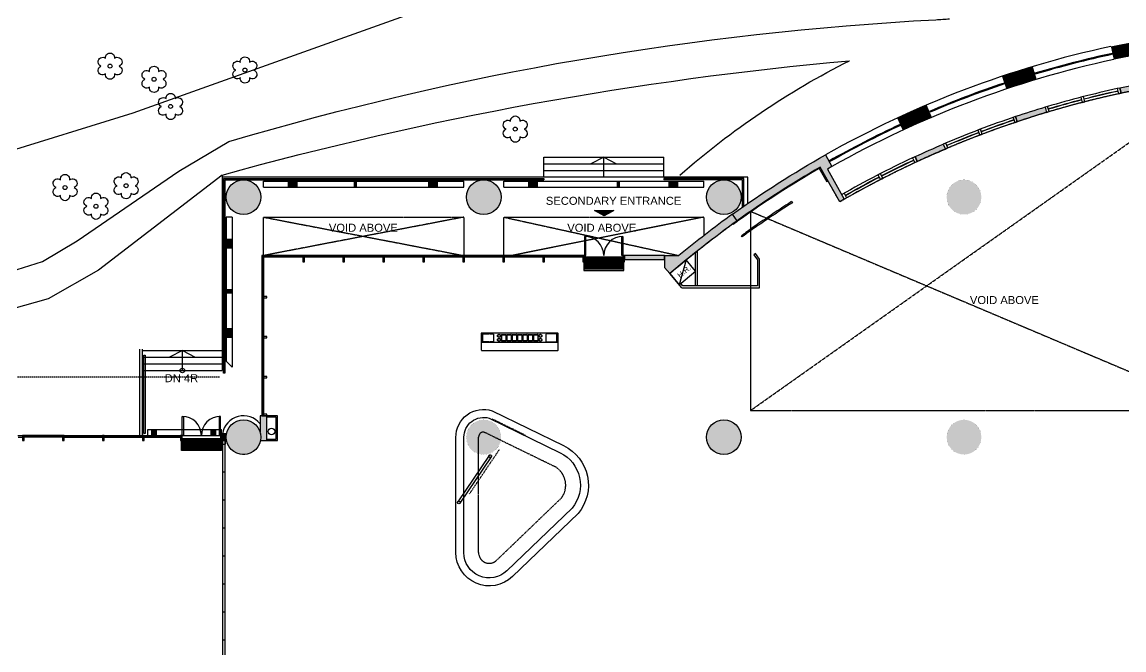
# Model space of a CAD drawing. Header units: millimetres. Extents: x -203861 to 22103, y -44552 to 100121.
# Drawn here: x -110300 to -69006, y 25820 to 49366 of the extents above; entities that cross this region are included whole.
import ezdxf

# ---------------------------------------------------------------- set-up
doc = ezdxf.new("R2010")
doc.units = ezdxf.units.MM
for name, pattern in [('s2097a$0$HIDDEN', [0.375, 0.25, -0.125]), ('s2097a$0$HIDDEN2', [4.7625, 3.175, -1.5875]), ('s2097a$0$LG5plan$0$HIDDEN', [0.375, 0.25, -0.125]), ('s2097a$0$ST00', [3, 1.8, -1.2])]:
    doc.linetypes.add(name, pattern=pattern)
for name, color, linetype in [('s2097a$0$A-glaz', 1, 'Continuous'), ('s2097a$0$Cloud', 1, 'Continuous'), ('s2097a$0$core2905$0$dr', 1, 'Continuous'), ('s2097a$0$deck', 6, 'Continuous'), ('s2097a$0$dr', 1, 'Continuous'), ('s2097a$0$fence', 1, 'Continuous'), ('s2097a$0$FP00', 7, 's2097a$0$HIDDEN'), ('s2097a$0$Glass Balustrade', 1, 'Continuous'), ('s2097a$0$Hatch', 8, 'Continuous'), ('s2097a$0$LG5plan$0$buila', 14, 's2097a$0$LG5plan$0$HIDDEN'), ('s2097a$0$LG7$0$20', 1, 'Continuous'), ('s2097a$0$LG7$0$23', 7, 'Continuous'), ('s2097a$0$LG7$0$6', 7, 'Continuous'), ('s2097a$0$LP - Built-in Furn (High)', 2, 'Continuous'), ('s2097a$0$LP - Built-in Furn (Low) DN', 2, 'Continuous'), ('s2097a$0$LP - Built-in Furn (Low) UP', 3, 'Continuous'), ('s2097a$0$LP - Screen Partition', 3, 'Continuous'), ('s2097a$0$sand beach', 1, 'Continuous'), ('s2097a$0$solid', 8, 'Continuous'), ('s2097a$0$ST00', 3, 's2097a$0$ST00'), ('s2097a$0$Structure', 2, 'Continuous'), ('s2097a$0$TE00', 3, 'Continuous'), ('s2097a$0$Text-1', 1, 'Continuous'), ('s2097a$0$wal', 3, 'Continuous')]:
    doc.layers.add(name, color=color, linetype=linetype)
doc.styles.add('s2097a$0$BH', font='arial.ttf')
doc.styles.add('s2097a$0$ROMAND', font='romand.shx', dxfattribs={"height": 150})
doc.styles.add('s2097a$0$STANDARD', font='SIMPLEX')

# ---------------------------------------------------------------- blocks, each defined once
blk = doc.blocks.new('s2097a')
h = blk.add_hatch(color=256)
h.paths.add_polyline_path([(-76749.5, 44135.6), (-76833.8, 44317, -0.0079572), (-75775.1, 44788.3), (-75696.7, 44604.3), (-75696.7, 44604.3, 0.0079567)])
h.paths.add_polyline_path([(-71905.8, 45976), (-71963.3, 46167.7, 0.007957), (-73067.6, 45817), (-73004, 45627.3, -0.0079566)])
h.paths.add_polyline_path([(-65149.8, 47514.9, 0.0265595), (-69158.4, 46889.1), (-69116.3, 46693.5, -0.0249667), (-65349.8, 47293.1), (-65349.8, 45049.4), (-65149.8, 45049.4)])
for points in [[(-80394.3, 43923.2), (-79659, 42621.8), (-79485, 42720.5), (-80121.3, 43848.7), (-79948.6, 43947), (-80194.7, 44383, 0.0271702), (-83672, 42160.7), (-83496.9, 41917.1, -0.0245148)], [(-83497, 41917.7), (-83672.1, 42161.4, 0.0167253), (-85685.5, 40610.3), (-85685.1, 40610.2), (-86219.7, 40610.2), (-86219.7, 40161.1), (-86024.1, 39931, -0.0093317), (-84779.1, 40947.9, -0.0093517)], [(-86219.7, 40610.2), (-87719.7, 40610.2), (-87719.7, 40463.1), (-86219.7, 40463.1)]]:
    blk.add_hatch(color=256).paths.add_polyline_path(points)
at = {"layer": 's2097a$0$Hatch'}
h = blk.add_hatch(color=256, dxfattribs=at)
edge = h.paths.add_edge_path()
edge.add_arc((-101999.9, 42800.1), 650, 0, 360)
h = blk.add_hatch(color=256, dxfattribs=at)
edge = h.paths.add_edge_path()
edge.add_arc((-92999.9, 42800.1), 650, 0, 360)
h = blk.add_hatch(color=256, dxfattribs=at)
edge = h.paths.add_edge_path()
edge.add_arc((-83999.9, 42800.1), 650, 0, 360)
h = blk.add_hatch(color=256, dxfattribs=at)
edge = h.paths.add_edge_path()
edge.add_arc((-74999.9, 42800.1), 650, 0, 180)
edge.add_arc((-74999.9, 42800.1), 650, 180, 360)
h = blk.add_hatch(color=256, dxfattribs=at)
edge = h.paths.add_edge_path()
edge.add_arc((-101999.9, 33800.1), 650, 0, 360)
for points in [[(-101129.8, 34600.1), (-101379.8, 34600.1), (-101379.8, 33994.9, -0.0762534), (-101349.9, 33800.1, -0.0464535), (-101361.1, 33680.1), (-101129.8, 33680.1)], [(-102799.9, 33680.1), (-102638.7, 33680.1, -0.0464535), (-102649.9, 33800.1, -0.050382), (-102636.8, 33930.1), (-102799.9, 33930.1)]]:
    blk.add_hatch(color=256, dxfattribs=at).paths.add_polyline_path(points)
h = blk.add_hatch(color=256, dxfattribs=at)
edge = h.paths.add_edge_path()
edge.add_arc((-92999.9, 33800.1), 650, 0, 180)
edge.add_arc((-92999.9, 33800.1), 650, 180, 360)
h = blk.add_hatch(color=256, dxfattribs=at)
edge = h.paths.add_edge_path()
edge.add_arc((-83999.9, 33800.1), 650, 0, 360)
h = blk.add_hatch(color=256, dxfattribs=at)
edge = h.paths.add_edge_path()
edge.add_arc((-74999.9, 33800.1), 650, 0, 180)
edge.add_arc((-74999.9, 33800.1), 650, 180, 360)
at = {"layer": 's2097a$0$LG7$0$20', "linetype": 'Continuous'}
h = blk.add_hatch(dxfattribs=at)
h.set_pattern_fill('ANSI31', color=1, scale=10, style=0)
h.set_pattern_definition([(45, (-1959068.502, -570619.657), (-22.4506403, 22.4506403), [])])
h.paths.add_polyline_path([(-88120.4, 42304.7), (-88843.8, 42304.7), (-88482.1, 42094.4)])
at = {"color": 1, "linetype": 'Continuous'}
for p, q in [((-105879.7, 33860.1), (-105879.7, 37100.1)), ((-105779.7, 36300.1), (-105779.7, 37100.1))]:
    blk.add_line(p, q, dxfattribs=at)
at = {"color": 3}
blk.add_lwpolyline([(-80099.2, 43401.5, 0.0003373), (-80142.5, 43376.4, 0.0003373)], format="xyb", dxfattribs=at)
at = {"color": 6}
for points in [[(-101361.1, 33680.1), (-101129.8, 33680.1), (-101129.8, 34600.1), (-101379.8, 34600.1), (-101379.8, 33994.9)], [(-102636.8, 33930.1), (-102799.9, 33930.1), (-102799.9, 33680.1), (-102638.7, 33680.1)]]:
    blk.add_lwpolyline(points, dxfattribs=at)
at = {"color": 8}
blk.add_circle((-100954.8, 34015.1), 125, dxfattribs=at)
at = {"color": 1}
blk.add_arc((-101999.9, 33800.1), 800, 39.18218, 170.64796, dxfattribs=at)
at = {"layer": 's2097a$0$A-glaz'}
for p, q in [((-101309.9, 40609.8), (-101309.8, 36080.1)), ((-89219.7, 40610.2), (-101309.8, 40610)), ((-101279.9, 40609.8), (-101279.9, 40609.8)), ((-101279.9, 40550), (-101279.9, 39080.1)), ((-101249.9, 40609.8), (-101249.9, 40609.8)), ((-101249.9, 40550), (-101249.8, 34660.1)), ((-89219.7, 40550.2), (-101249.8, 40550)), ((-85685.5, 40610.2), (-85685.5, 40610.2)), ((-101309.8, 39020.1), (-101309.8, 34660.1)), ((-101279.9, 39020.1), (-101279.9, 37580.1)), ((-101249.9, 39020.1), (-101249.9, 36080.1)), ((-101279.8, 37520.1), (-101279.9, 36080.1)), ((-101279.9, 36020.1), (-101279.9, 34660.1)), ((-110453.2, 33860.1), (-110220.1, 33860.1)), ((-110450.7, 33800.1), (-110220.1, 33800.1)), ((-108780.1, 33860.1), (-110220.1, 33860.1)), ((-108780.1, 33830.1), (-110220.1, 33830.1)), ((-108780.1, 33800.1), (-110220.1, 33800.1)), ((-108780.1, 33860.1), (-104359.9, 33860.1)), ((-108780.1, 33800.1), (-104359.9, 33800.1)), ((-108720.1, 33830.1), (-107280.1, 33830.1)), ((-107220.1, 33830.1), (-105780.1, 33830.1)), ((-105720.1, 33830.1), (-104359.9, 33830.1)), ((-102649.9, 33800.1), (-102649.2, 33800.1))]:
    blk.add_line(p, q, dxfattribs=at)
for points in [[(-101309.8, 40550), (-101249.8, 40550), (-101249.8, 40610), (-101309.8, 40610)], [(-99779.7, 40550.2), (-99719.7, 40550.2), (-99719.7, 40610.2), (-99779.7, 40610.2)], [(-99719.7, 40380.2), (-99719.7, 40550.2), (-99779.7, 40550.2), (-99779.7, 40380.2)], [(-98279.7, 40550.2), (-98219.7, 40550.2), (-98219.7, 40610.2), (-98279.7, 40610.2)], [(-98219.7, 40380.2), (-98219.7, 40550.2), (-98279.7, 40550.2), (-98279.7, 40380.2)], [(-96779.7, 40550.2), (-96719.7, 40550.2), (-96719.7, 40610.2), (-96779.7, 40610.2)], [(-96719.7, 40380.2), (-96719.7, 40550.2), (-96779.7, 40550.2), (-96779.7, 40380.2)], [(-95279.7, 40550.2), (-95219.7, 40550.2), (-95219.7, 40610.2), (-95279.7, 40610.2)], [(-95219.7, 40380.2), (-95219.7, 40550.2), (-95279.7, 40550.2), (-95279.7, 40380.2)], [(-93779.7, 40550.2), (-93719.7, 40550.2), (-93719.7, 40610.2), (-93779.7, 40610.2)], [(-93719.7, 40380.2), (-93719.7, 40550.2), (-93779.7, 40550.2), (-93779.7, 40380.2)], [(-92279.7, 40550.2), (-92219.7, 40550.2), (-92219.7, 40610.2), (-92279.7, 40610.2)], [(-92219.7, 40380.2), (-92219.7, 40550.2), (-92279.7, 40550.2), (-92279.7, 40380.2)], [(-90779.7, 40550.2), (-90719.7, 40550.2), (-90719.7, 40610.2), (-90779.7, 40610.2)], [(-90719.7, 40380.2), (-90719.7, 40550.2), (-90779.7, 40550.2), (-90779.7, 40380.2)], [(-89279.7, 40550.2), (-89219.7, 40550.2), (-89219.7, 40610.2), (-89279.7, 40610.2)], [(-89219.7, 40380.2), (-89219.7, 40550.2), (-89279.7, 40550.2), (-89279.7, 40380.2)], [(-87779.7, 40550.2), (-87719.7, 40550.2), (-87719.7, 40610.2), (-87779.7, 40610.2)], [(-87719.7, 40380.2), (-87719.7, 40550.2), (-87779.7, 40550.2), (-87779.7, 40380.2)], [(-101249.8, 39020.1), (-101249.8, 39080.1), (-101309.8, 39080.1), (-101309.8, 39020.1)], [(-101249.8, 37520.1), (-101249.8, 37580.1), (-101309.8, 37580.1), (-101309.8, 37520.1)], [(-101129.8, 37580.1), (-101249.8, 37580.1), (-101249.8, 37520.1), (-101129.8, 37520.1)], [(-101249.9, 36020.1), (-101249.9, 36080.1), (-101309.9, 36080.1), (-101309.9, 36020.1)], [(-101129.9, 36080.1), (-101249.9, 36080.1), (-101249.9, 36020.1), (-101129.9, 36020.1)], [(-101249.8, 34600.1), (-101249.8, 34660.1), (-101309.8, 34660.1), (-101309.8, 34600.1)], [(-101129.8, 34660.1), (-101249.8, 34660.1), (-101249.8, 34600.1), (-101129.8, 34600.1)], [(-110280.1, 33800.1), (-110220.1, 33800.1), (-110220.1, 33860.1), (-110280.1, 33860.1)], [(-110220.1, 33680.1), (-110220.1, 33800.1), (-110280.1, 33800.1), (-110280.1, 33680.1)], [(-108780.1, 33800.1), (-108720.1, 33800.1), (-108720.1, 33860.1), (-108780.1, 33860.1)], [(-108720.1, 33680.1), (-108720.1, 33800.1), (-108780.1, 33800.1), (-108780.1, 33680.1)], [(-107280.1, 33800.1), (-107220.1, 33800.1), (-107220.1, 33860.1), (-107280.1, 33860.1)], [(-107220.1, 33680.1), (-107220.1, 33800.1), (-107280.1, 33800.1), (-107280.1, 33680.1)], [(-105780.1, 33800.1), (-105720.1, 33800.1), (-105720.1, 33860.1), (-105780.1, 33860.1)], [(-105720.1, 33680.1), (-105720.1, 33800.1), (-105780.1, 33800.1), (-105780.1, 33680.1)], [(-104359.9, 33800.1), (-104299.9, 33800.1), (-104299.9, 33860.1), (-104359.9, 33860.1)], [(-104299.9, 33680.1), (-104299.9, 33800.1), (-104359.9, 33800.1), (-104359.9, 33680.1)], [(-102859.9, 33800.1), (-102799.9, 33800.1), (-102799.9, 33860.1), (-102859.9, 33860.1)], [(-102799.9, 33680.1), (-102799.9, 33800.1), (-102859.9, 33800.1), (-102859.9, 33680.1)], [(-102799.9, 33680.1), (-102799.9, 33800.1), (-102859.9, 33800.1), (-102859.9, 33680.1)]]:
    blk.add_lwpolyline(points, close=True, dxfattribs=at)
for points in [[(-99779.7, 40580), (-101249.7, 40580)], [(-98279.7, 40580), (-99719.7, 40580)], [(-96779.7, 40580.1), (-98219.7, 40580)], [(-95279.7, 40580.1), (-96719.7, 40580.1)], [(-93779.7, 40580.1), (-95219.7, 40580.1)], [(-92279.7, 40580.1), (-93719.7, 40580.1)], [(-90779.7, 40580.1), (-92219.7, 40580.1)], [(-89279.7, 40580.2), (-90719.7, 40580.1)], [(-101249.8, 39080.1), (-101309.8, 39080.1), (-101309.8, 39020.1), (-101249.8, 39020.1)], [(-101249.8, 39020.1), (-101129.8, 39020.1), (-101129.8, 39080.1), (-101249.8, 39080.1)], [(-101249.8, 39020.1), (-101129.8, 39020.1), (-101129.8, 39080.1), (-101249.8, 39080.1)], [(-102829.9, 33860.1), (-102859.9, 33860.1), (-102859.9, 33800.1), (-102799.9, 33800.1), (-102799.9, 33860.1)]]:
    blk.add_lwpolyline(points, dxfattribs=at)
for centre, start, end in [((-89219.7, 40610.1), 0, 90), ((-87779.7, 40610.1), 90, 180)]:
    blk.add_arc(centre, 720, start, end, dxfattribs=at)
at = {"layer": 's2097a$0$Cloud', "linetype": 'Continuous'}
for p, q in [((-87779.5, 40500.2), (-89219.5, 40500.2)), ((-104300.1, 33750.1), (-102860.1, 33750.1))]:
    blk.add_line(p, q, dxfattribs=at)
blk.add_lwpolyline([(-87749.5, 40550.2), (-87749.5, 40550.2), (-89249.5, 40550.2), (-89249.5, 40550.2)], dxfattribs=at)
at = {"layer": 's2097a$0$core2905$0$dr', "linetype": 'Continuous'}
for points in [[(-104248.5, 33860.1), (-104299.9, 33860.1), (-104299.9, 34580.1), (-104248.5, 34580.1)], [(-102911.3, 33860.1), (-102859.9, 33860.1), (-102859.9, 34580.1), (-102911.3, 34580.1)]]:
    blk.add_lwpolyline(points, close=True, dxfattribs=at)
for centre, start, end in [((-104299.9, 33860.1), 0, 90), ((-102859.9, 33860.1), 90, 180)]:
    blk.add_arc(centre, 720, start, end, dxfattribs=at)
at = {"layer": 's2097a$0$deck', "color": 1, "linetype": 'Continuous'}
for p, q in [((-90749.7, 43550.1), (-90749.7, 44300.1)), ((-90749.7, 44300.1), (-86249.7, 44300.1)), ((-86249.7, 43550.1), (-86249.7, 44300.1)), ((-90749.7, 44050.1), (-86249.7, 44050.1)), ((-90749.7, 43800.1), (-86249.7, 43800.1)), ((-102799.9, 43626.1), (-102799.9, 36300.1)), ((-83099.9, 43550.1), (-102799.9, 43550.1)), ((-83099.9, 42564.6), (-83099.9, 43550.1)), ((-105779.7, 33860.1), (-105779.7, 37100.1)), ((-105779.7, 37050.1), (-102799.9, 37050.1)), ((-105779.7, 36800.1), (-102799.9, 36800.1)), ((-105779.7, 36550.1), (-102799.9, 36550.1))]:
    blk.add_line(p, q, dxfattribs=at)
at = {"layer": 's2097a$0$deck', "color": 8}
for p, q in [((-101249.9, 43175.1), (-101249.9, 43400.1)), ((-101249.9, 43400.1), (-93749.9, 43400.1)), ((-100310.3, 43175.1), (-100310.3, 43400.1)), ((-100285.3, 43175.1), (-100285.3, 43400.1)), ((-100260.3, 43175.1), (-100260.3, 43400.1)), ((-100235.3, 43175.1), (-100235.3, 43400.1)), ((-100210.3, 43175.1), (-100210.3, 43400.1)), ((-100185.3, 43175.1), (-100185.3, 43400.1)), ((-100160.3, 43175.1), (-100160.3, 43400.1)), ((-100135.3, 43175.1), (-100135.3, 43400.1)), ((-100110.3, 43175.1), (-100110.3, 43400.1)), ((-100085.3, 43175.1), (-100085.3, 43400.1)), ((-100060.3, 43175.1), (-100060.3, 43400.1)), ((-100035.3, 43175.1), (-100035.3, 43400.1)), ((-100010.3, 43175.1), (-100010.3, 43400.1)), ((-99985.3, 43175.1), (-99985.3, 43400.1)), ((-97840.9, 43175.1), (-97840.9, 43400.1)), ((-97815.9, 43175.1), (-97815.9, 43400.1)), ((-97790.9, 43175.1), (-97790.9, 43400.1)), ((-97765.9, 43175.1), (-97765.9, 43400.1)), ((-95051.5, 43175.1), (-95051.5, 43400.1)), ((-95026.5, 43175.1), (-95026.5, 43400.1)), ((-95001.5, 43175.1), (-95001.5, 43400.1)), ((-94976.5, 43175.1), (-94976.5, 43400.1)), ((-94951.5, 43175.1), (-94951.5, 43400.1)), ((-94926.5, 43175.1), (-94926.5, 43400.1)), ((-94901.5, 43175.1), (-94901.5, 43400.1)), ((-94876.5, 43175.1), (-94876.5, 43400.1)), ((-94851.5, 43175.1), (-94851.5, 43400.1)), ((-94826.5, 43175.1), (-94826.5, 43400.1)), ((-94801.5, 43175.1), (-94801.5, 43400.1)), ((-94776.5, 43175.1), (-94776.5, 43400.1)), ((-94751.5, 43175.1), (-94751.5, 43400.1)), ((-94726.5, 43175.1), (-94726.5, 43400.1)), ((-93749.9, 43175.1), (-93749.9, 43400.1)), ((-92249.9, 43400.1), (-84749.9, 43400.1)), ((-92249.9, 43175.1), (-92249.9, 43400.1)), ((-91310.3, 43175.1), (-91310.3, 43400.1)), ((-91285.3, 43175.1), (-91285.3, 43400.1)), ((-91260.3, 43175.1), (-91260.3, 43400.1)), ((-91235.3, 43175.1), (-91235.3, 43400.1)), ((-91210.3, 43175.1), (-91210.3, 43400.1)), ((-91185.3, 43175.1), (-91185.3, 43400.1)), ((-91160.3, 43175.1), (-91160.3, 43400.1)), ((-91135.3, 43175.1), (-91135.3, 43400.1)), ((-91110.3, 43175.1), (-91110.3, 43400.1)), ((-91085.3, 43175.1), (-91085.3, 43400.1)), ((-91060.3, 43175.1), (-91060.3, 43400.1)), ((-91035.3, 43175.1), (-91035.3, 43400.1)), ((-91010.3, 43175.1), (-91010.3, 43400.1)), ((-90985.3, 43175.1), (-90985.3, 43400.1)), ((-87985.2, 43175.1), (-87985.2, 43400.1)), ((-87960.2, 43175.1), (-87960.2, 43400.1)), ((-87935.2, 43175.1), (-87935.2, 43400.1)), ((-87910.2, 43175.1), (-87910.2, 43400.1)), ((-86051.5, 43175.1), (-86051.5, 43400.1)), ((-86026.5, 43175.1), (-86026.5, 43400.1)), ((-86001.5, 43175.1), (-86001.5, 43400.1)), ((-85976.5, 43175.1), (-85976.5, 43400.1)), ((-85951.5, 43175.1), (-85951.5, 43400.1)), ((-85926.5, 43175.1), (-85926.5, 43400.1)), ((-85901.5, 43175.1), (-85901.5, 43400.1)), ((-85876.5, 43175.1), (-85876.5, 43400.1)), ((-85851.5, 43175.1), (-85851.5, 43400.1)), ((-85826.5, 43175.1), (-85826.5, 43400.1)), ((-85801.5, 43175.1), (-85801.5, 43400.1)), ((-85776.5, 43175.1), (-85776.5, 43400.1)), ((-85751.5, 43175.1), (-85751.5, 43400.1)), ((-85726.5, 43175.1), (-85726.5, 43400.1)), ((-84749.9, 43175.1), (-84749.9, 43400.1)), ((-101249.9, 43175.1), (-93749.9, 43175.1)), ((-92249.9, 43175.1), (-84749.9, 43175.1)), ((-102424.9, 42050.1), (-102649.9, 42050.1)), ((-102649.9, 42050.1), (-102649.9, 36650.1)), ((-102424.9, 42050.1), (-102424.9, 37657.2)), ((-102424.9, 41213.5), (-102649.9, 41213.5)), ((-102424.9, 41188.5), (-102649.9, 41188.5)), ((-102424.9, 41163.5), (-102649.9, 41163.5)), ((-102424.9, 41138.5), (-102649.9, 41138.5)), ((-102424.9, 41113.5), (-102649.9, 41113.5)), ((-102424.9, 41088.5), (-102649.9, 41088.5)), ((-102424.9, 41063.5), (-102649.9, 41063.5)), ((-102424.9, 41038.5), (-102649.9, 41038.5)), ((-102424.9, 41013.5), (-102649.9, 41013.5)), ((-102424.9, 40988.5), (-102649.9, 40988.5)), ((-102424.9, 40963.5), (-102649.9, 40963.5)), ((-102424.9, 40938.5), (-102649.9, 40938.5)), ((-102424.9, 40913.5), (-102649.9, 40913.5)), ((-102424.9, 40888.5), (-102649.9, 40888.5)), ((-102424.9, 39320.9), (-102649.9, 39320.9)), ((-102424.9, 39295.9), (-102649.9, 39295.9)), ((-102424.9, 39270.9), (-102649.9, 39270.9)), ((-102424.9, 39245.9), (-102649.9, 39245.9)), ((-102424.9, 39220.9), (-102649.9, 39220.9)), ((-102424.9, 39195.9), (-102649.9, 39195.9)), ((-102424.9, 37857.2), (-102649.9, 37857.2)), ((-102424.9, 37832.2), (-102649.9, 37832.2)), ((-102424.9, 37807.2), (-102649.9, 37807.2)), ((-102424.9, 37782.2), (-102649.9, 37782.2)), ((-102424.9, 37757.2), (-102649.9, 37757.2)), ((-102424.9, 37732.2), (-102649.9, 37732.2)), ((-102424.9, 37707.2), (-102649.9, 37707.2)), ((-102424.9, 37682.2), (-102649.9, 37682.2)), ((-102424.9, 37657.2), (-102649.9, 37657.2)), ((-102424.9, 37632.2), (-102649.9, 37632.2)), ((-102424.9, 37607.2), (-102649.9, 37607.2)), ((-102424.9, 37582.2), (-102649.9, 37582.2)), ((-102424.9, 37657.2), (-102424.9, 36425.1)), ((-102424.9, 37557.2), (-102649.9, 37557.2)), ((-102424.9, 37532.2), (-102649.9, 37532.2)), ((-102649.9, 36650.1), (-102424.9, 36425.1)), ((-105579.7, 34085.1), (-102829.9, 34085.1)), ((-105579.7, 33860.1), (-105579.7, 34085.1)), ((-105439.1, 33860.1), (-105439.1, 34085.1)), ((-105414.1, 33860.1), (-105414.1, 34085.1)), ((-105389.1, 33860.1), (-105389.1, 34085.1)), ((-105364.1, 33860.1), (-105364.1, 34085.1)), ((-105339.1, 33860.1), (-105339.1, 34085.1)), ((-105314.1, 33860.1), (-105314.1, 34085.1)), ((-105289.1, 33860.1), (-105289.1, 34085.1)), ((-105264.1, 33860.1), (-105264.1, 34085.1)), ((-103207.7, 33860.1), (-103207.7, 34085.1)), ((-103182.7, 33860.1), (-103182.7, 34085.1)), ((-103157.7, 33860.1), (-103157.7, 34085.1)), ((-103132.7, 33860.1), (-103132.7, 34085.1)), ((-103107.7, 33860.1), (-103107.7, 34085.1)), ((-103082.7, 33860.1), (-103082.7, 34085.1)), ((-103057.7, 33860.1), (-103057.7, 34085.1)), ((-103032.7, 33860.1), (-103032.7, 34085.1)), ((-102829.9, 33860.1), (-102829.9, 34085.1)), ((-104299.9, 33860.1), (-102829.9, 33860.1))]:
    blk.add_line(p, q, dxfattribs=at)
at = {"layer": 's2097a$0$deck', "color": 1}
blk.add_line((-105779.7, 36300.1), (-102799.9, 36300.1), dxfattribs=at)
at = {"layer": 's2097a$0$dr', "linetype": 'Continuous'}
for points in [[(-89219.7, 40610.1), (-89171.7, 40610.1), (-89171.7, 41330.1), (-89219.7, 41330.1)], [(-87779.7, 40610.1), (-87827.7, 40610.1), (-87827.7, 41330.1), (-87779.7, 41330.1)]]:
    blk.add_lwpolyline(points, close=True, dxfattribs=at)
at = {"layer": 's2097a$0$fence'}
blk.add_line((-101309.8, 40509.8), (-101309.9, 38022.7), dxfattribs=at)
at = {"layer": 's2097a$0$FP00', "color": 1, "linetype": 'Continuous'}
for points in [[(-102547.6, 44882.2, -0.0592788), (-76057.3, 49451.9, 0.0094191), (-75538.5, 49488.9, 0.0094191)], [(-102805, 43624.7, -0.0455521), (-79289.2, 47914.8, -0.0466526)]]:
    blk.add_lwpolyline(points, format="xyb", dxfattribs=at)
for points in [[(-201745.2, 12524.7), (-198131.8, 13416.1), (-195389.4, 14425), (-192833.8, 15914.4), (-188523.7, 19773.3), (-184211, 23562.1), (-180639.1, 26114), (-175520.5, 29204.6), (-171259.9, 30551.8), (-162632.1, 33314.7), (-152922.3, 36378.3), (-144179.6, 38893.1), (-140217.3, 39766.1), (-135351.3, 39917.9), (-130209.5, 39555.5), (-124927.7, 38581.4), (-121147.2, 38344.5), (-116382.4, 38790.1), (-111921.5, 39633.4), (-109531.5, 40388.8), (-108231.3, 41163.4), (-104425.9, 43771), (-102547.6, 44882.2)], [(-102805, 43624.7), (-107430.3, 40061.5), (-109324.3, 38982), (-111593.1, 38347.8), (-115700.8, 37550.1), (-121442.1, 37100.2), (-126770.6, 37550.1)]]:
    blk.add_lwpolyline(points, dxfattribs=at)
at = {"layer": 's2097a$0$Glass Balustrade'}
for p, q in [((-102749.9, 43500.1), (-102749.9, 36200.1)), ((-102749.9, 43500.1), (-90749.7, 43500.1)), ((-102699.9, 43450.1), (-102699.9, 36200.1)), ((-102699.9, 43450.1), (-90749.7, 43450.1)), ((-90749.7, 43500.1), (-90749.7, 43450.1)), ((-86249.7, 43500.1), (-86249.7, 43450.1)), ((-83249.9, 43500.1), (-86249.7, 43500.1)), ((-83299.9, 43450.1), (-86249.7, 43450.1)), ((-83299.9, 42425.4), (-83299.9, 43450.1)), ((-83249.9, 42460.4), (-83249.9, 43500.1)), ((-102749.9, 36200.1), (-102749.9, 38050.1)), ((-102699.9, 36200.1), (-102749.9, 36200.1))]:
    blk.add_line(p, q, dxfattribs=at)
blk.add_lwpolyline([(-105729.7, 33940.1), (-105729.7, 36877.7), (-105679.7, 36877.7), (-105679.7, 33940.1)], close=True, dxfattribs=at)
at = {"layer": 's2097a$0$LG5plan$0$buila', "color": 8, "ltscale": 200}
blk.add_lwpolyline([(-102899.9, 36050.1), (-132749.9, 36050.1), (-132749.9, 14900.1), (-122174.9, 14900.1), (-122174.9, 5405.1), (-99044.4, 5405.1)], dxfattribs=at)
at = {"layer": 's2097a$0$LG7$0$20', "color": 1, "linetype": 's2097a$0$HIDDEN', "ltscale": 10}
for p, q in [((-82999.9, 34800.1), (-65349.9, 47293.8)), ((-82999.9, 42268.9), (-65349.9, 34800.1))]:
    blk.add_line(p, q, dxfattribs=at)
at = {"layer": 's2097a$0$LG7$0$20', "color": 14, "linetype": 'Continuous', "const_width": 5}
for points in [[(-65259.2, 49112.7, 0.028224), (-69494, 48448.7, 0.028224)], [(-65259.2, 48610.2, 0.027891), (-69388.6, 47960, 0.027891)], [(-73576.1, 47334.7, -0.007958), (-72423.2, 47700.7, -0.007958)], [(-73417.2, 46860.6, -0.007958), (-72279.5, 47221.8, -0.007958)], [(-77505.7, 45764.3, -0.007958), (-76400.7, 46256.2, -0.007958)], [(-76204.6, 45796.3, 0.007958), (-77295.1, 45310.8, 0.007958)]]:
    blk.add_lwpolyline(points, format="xyb", dxfattribs=at)
for points in [[(-69494.4, 48448.6), (-69388.6, 47960)], [(-72423.2, 47700.7), (-72279.5, 47221.8)], [(-73576.1, 47334.7), (-73417.3, 46860.6)], [(-76400.8, 46256.2), (-76204.6, 45796.3)], [(-77295.2, 45310.9), (-77505.7, 45764.3)]]:
    blk.add_lwpolyline(points, dxfattribs=at)
at = {"layer": 's2097a$0$LG7$0$20', "color": 7}
for points in [[(-65149.9, 47515.6, 0.0265595), (-69158.5, 46889.8, 0.027885)], [(-71963.4, 46168.4, 0.007957), (-73067.7, 45817.7, 0.007957)], [(-71905.9, 45976.7, 0.007957), (-73004.1, 45628, 0.007957)], [(-76833.9, 44317.7, -0.007957), (-75775.2, 44789, -0.007957)], [(-76749.6, 44136.3, -0.007957), (-75696.8, 44605, -0.007957)], [(-80194.8, 44383.7), (-79948.7, 43947.7), (-80121.4, 43849.4), (-79485.1, 42721.2), (-79659.1, 42622.5), (-80394.4, 43923.9, 0.0245148), (-83497, 41917.8), (-83672.1, 42161.4, -0.0271701), (-80194.8, 44383.7, 0.0271701)]]:
    blk.add_lwpolyline(points, format="xyb", dxfattribs=at)
for points in [[(-69158.5, 46889.8), (-69116.4, 46694.2)], [(-71963.4, 46168.4), (-71905.9, 45976.7)], [(-73067.7, 45817.7), (-73004.1, 45628)], [(-75775.2, 44789), (-75696.8, 44605)], [(-76833.9, 44317.7), (-76749.6, 44136.3)]]:
    blk.add_lwpolyline(points, dxfattribs=at)
at = {"layer": 's2097a$0$LG7$0$20', "color": 1, "linetype": 'Continuous'}
blk.add_lwpolyline([(-88843.8, 42304.7), (-88120.4, 42304.7), (-88482.1, 42094.4), (-88843.8, 42304.7)], dxfattribs=at)
at = {"layer": 's2097a$0$LG7$0$20', "color": 1, "linetype": 's2097a$0$HIDDEN', "ltscale": 10}
for points in [[(-82999.9, 42268.9), (-82999.9, 34800.1), (-65349.9, 34800.1)], [(-101249.9, 40600), (-101249.9, 42050), (-93749.9, 42050), (-93749.9, 40610.2)], [(-93749.7, 42050.1), (-101249.7, 40609.8)], [(-101249.7, 42050.1), (-93749.7, 40610.1)], [(-92249.7, 40600.1), (-92249.7, 42050.1), (-84749.7, 42050.1), (-84749.7, 41357.8)], [(-92249.7, 42050.1), (-85685.3, 40610.2)], [(-84749.7, 42050.1), (-92249.7, 40550.1)]]:
    blk.add_lwpolyline(points, dxfattribs=at)
at = {"layer": 's2097a$0$LG7$0$20', "color": 7}
blk.add_arc((-61233, 9302.3), 38213.9, 96.1846, 101.90536, dxfattribs=at)
at = {"layer": 's2097a$0$LG7$0$23', "color": 8, "linetype": 'Continuous'}
for points in [[(-69159.2, 46889.7), (-69257.1, 46868.6), (-69214.5, 46673.1), (-69116.8, 46694.3)], [(-70470, 46375.7), (-70519.8, 46569.3), (-70616.6, 46544.4), (-70566.9, 46350.8)], [(-71867.7, 46197.1), (-71963.6, 46168.4), (-71906.2, 45976.9), (-71810.4, 46005.5)], [(-73068.4, 45817.6), (-73163.3, 45785.7), (-73099.3, 45596.2), (-73004.5, 45628.1)], [(-74313.9, 45161), (-74384.9, 45347.9), (-74478.4, 45312.4), (-74407.4, 45125.5)], [(-75683.1, 44828.1), (-75775.2, 44789), (-75696.9, 44605), (-75604.8, 44644.1)], [(-76834.2, 44317.5), (-76924.9, 44275.2), (-76840.3, 44094.1), (-76749.6, 44136.3)], [(-78043.1, 43502.7), (-78134.8, 43680.5), (-78223.6, 43634.7), (-78131.9, 43456.9)], [(-79485.2, 42721.3), (-79583.6, 42895.4), (-79496.5, 42944.6), (-79398.1, 42770.5)]]:
    blk.add_lwpolyline(points, close=True, dxfattribs=at)
at = {"layer": 's2097a$0$LG7$0$23', "color": 4, "linetype": 'Continuous'}
for radius in [37999.9, 37499.9]:
    blk.add_arc((-61499.8, 11299.9), radius, 102.14416, 119.47036, dxfattribs=at)
at = {"layer": 's2097a$0$LG7$0$23', "color": 8}
for radius, start, end in [(37734.9, 102.14497, 106.70436), (37699.9, 102.14497, 106.70436), (37734.9, 108.52797, 113.08736), (37699.9, 108.52797, 113.08736), (37734.9, 114.91097, 119.47036), (37699.9, 114.91097, 119.47036)]:
    blk.add_arc((-61499.8, 11299.9), radius, start, end, dxfattribs=at)
at = {"layer": 's2097a$0$LG7$0$23', "color": 8, "linetype": 'Continuous'}
for radius, start, end in [(36404.6, 102.30314, 106.54659), (36204.5, 102.30327, 106.54602), (36309.6, 102.3032, 104.34542), (36299.5, 102.30321, 104.3454), (36309.6, 104.50324, 106.5463), (36299.5, 104.50326, 106.54627), (36404.6, 108.52747, 113.0871), (36204.5, 108.68627, 112.92894), (36309.6, 108.6862, 110.72842), (36299.5, 108.68621, 110.7284), (36309.6, 110.88624, 112.9293), (36299.5, 110.88626, 112.92927), (36404.6, 115.06913, 119.78482), (36309.6, 115.06921, 117.19084), (36204.5, 115.0693, 119.78653), (36299.5, 115.06921, 117.19082), (36309.6, 117.34851, 119.62732), (36299.5, 117.34853, 119.62738)]:
    blk.add_arc((-61499.8, 11299.9), radius, start, end, dxfattribs=at)
at = {"layer": 's2097a$0$LG7$0$6', "color": 14, "linetype": 'Continuous', "const_width": 5}
blk.add_lwpolyline([(-83349.9, 33800.1, 1), (-84649.9, 33800.1, 1)], format="xyb", close=True, dxfattribs=at)
at = {"layer": 's2097a$0$LP - Built-in Furn (Low) DN', "color": 8, "linetype": 'Continuous'}
for p, q in [((-87749.5, 40350.2), (-89249.5, 40350.2)), ((-87749.5, 40300.2), (-89249.5, 40300.2)), ((-87749.5, 40250.2), (-89249.5, 40250.2)), ((-87749.5, 40200.2), (-89249.5, 40200.2)), ((-87749.5, 40150.2), (-89249.5, 40150.2)), ((-87749.5, 40100.2), (-89249.5, 40100.2)), ((-87779.5, 40450.2), (-89219.5, 40450.2)), ((-87779.5, 40400.2), (-89219.5, 40400.2)), ((-104330.1, 33650.1), (-102830.1, 33650.1)), ((-104330.1, 33600.1), (-102830.1, 33600.1)), ((-104330.1, 33550.1), (-102830.1, 33550.1)), ((-104330.1, 33500.1), (-102830.1, 33500.1)), ((-104330.1, 33450.1), (-102830.1, 33450.1)), ((-104300.1, 33700.1), (-102860.1, 33700.1)), ((-104330.1, 33400.1), (-102830.1, 33400.1)), ((-104330.1, 33350.1), (-102830.1, 33350.1))]:
    blk.add_line(p, q, dxfattribs=at)
at = {"layer": 's2097a$0$LP - Built-in Furn (Low) DN', "color": 6}
for p, q in [((-85573.6, 39400.1), (-86024.1, 39931)), ((-85966.8, 39979.3), (-85966.9, 39979.5)), ((-85538.9, 39475.1), (-85610.9, 39560))]:
    blk.add_line(p, q, dxfattribs=at)
at = {"layer": 's2097a$0$LP - Built-in Furn (Low) DN', "color": 3}
for points in [[(-80425.4, 43877, 0.024203), (-83482.4, 41897.4, 0.0011905), (-83647.5, 41776.7, 0.0011905)], [(-81459.1, 42633.4, 0.0139578), (-83174.8, 41472, 0.0012393), (-83344.5, 41347.8, 0.0012393)], [(-81432.2, 42591.3, 0.0139568), (-83145.5, 41431.5, 0.0012384), (-83314.9, 41307.5)]]:
    blk.add_lwpolyline(points, format="xyb", dxfattribs=at)
for points in [[(-80438, 43899.3), (-80142.5, 43376.4)], [(-81459.1, 42633.4), (-81432.2, 42591.3)], [(-83647.5, 41776.7), (-83661.9, 41797.1)], [(-83607.7, 41807), (-83607.2, 41806.3)], [(-83314.9, 41307.6), (-83343.8, 41348.4)]]:
    blk.add_lwpolyline(points, dxfattribs=at)
at = {"layer": 's2097a$0$LP - Built-in Furn (Low) DN'}
for points in [[(-85573.6, 39400.1), (-82662.2, 39400.1), (-82662.2, 40473.3), (-82812, 40684.5), (-82873.1, 40641.1), (-82737.2, 40449.4), (-82737.2, 39475.1), (-85538.9, 39475.1)], [(-85058.1, 39475.1), (-85058.1, 40726.7)], [(-84983.1, 39475.1), (-84983.1, 40786.5)]]:
    blk.add_lwpolyline(points, dxfattribs=at)
at = {"layer": 's2097a$0$LP - Built-in Furn (Low) DN', "linetype": 'Continuous'}
for points in [[(-89249.5, 40380.2), (-89249.5, 40050.2), (-87749.5, 40050.2), (-87749.5, 40380.2)], [(-102830.1, 33680.1), (-102830.1, 33300.1), (-104330.1, 33300.1), (-104330.1, 33680.1)]]:
    blk.add_lwpolyline(points, dxfattribs=at)
at = {"layer": 's2097a$0$LP - Built-in Furn (Low) DN', "color": 1}
for points in [[(-86024, 39930.8), (-85668.3, 39511.3), (-85058.1, 40028.7), (-85413.8, 40448.2), (-86024, 39930.8)], [(-90235, 37350), (-93065, 37350)]]:
    blk.add_lwpolyline(points, dxfattribs=at)
at = {"layer": 's2097a$0$LP - Built-in Furn (Low) DN', "color": 8}
blk.add_lwpolyline([(-85413.8, 40448.2), (-85668.3, 39511.3)], dxfattribs=at)
at = {"layer": 's2097a$0$LP - Built-in Furn (Low) DN', "color": 1}
blk.add_lwpolyline([(-93075, 37700, 0.4142136), (-93095, 37680), (-93095, 37080, 0.4142136), (-93065, 37050), (-90235, 37050, 0.4142136), (-90205, 37080), (-90205, 37670, 0.4142136), (-90235, 37700), (-93075, 37700)], format="xyb", dxfattribs=at)
at = {"layer": 's2097a$0$LP - Built-in Furn (Low) DN', "color": 9, "linetype": 's2097a$0$HIDDEN'}
for points in [[(-93035, 37675), (-92635, 37675), (-92635, 37375), (-93035, 37375)], [(-90265, 37675), (-90665, 37675), (-90665, 37375), (-90265, 37375)]]:
    blk.add_lwpolyline(points, close=True, dxfattribs=at)
at = {"layer": 's2097a$0$LP - Built-in Furn (Low) DN', "color": 8}
for points in [[(-92320, 37650), (-92180, 37650, -0.4142136), (-92165, 37635), (-92165, 37415, -0.4142136), (-92180, 37400), (-92320, 37400, -0.4142136), (-92335, 37415), (-92335, 37635, -0.4142136)], [(-92310, 37640), (-92190, 37640, -0.4142136), (-92175, 37625), (-92175, 37425, -0.4142136), (-92190, 37410), (-92310, 37410, -0.4142136), (-92325, 37425), (-92325, 37625, -0.4142136)], [(-92120, 37650), (-91980, 37650, -0.4142136), (-91965, 37635), (-91965, 37415, -0.4142136), (-91980, 37400), (-92120, 37400, -0.4142136), (-92135, 37415), (-92135, 37635, -0.4142136)], [(-92110, 37640), (-91990, 37640, -0.4142136), (-91975, 37625), (-91975, 37425, -0.4142136), (-91990, 37410), (-92110, 37410, -0.4142136), (-92125, 37425), (-92125, 37625, -0.4142136)], [(-91920, 37650), (-91780, 37650, -0.4142136), (-91765, 37635), (-91765, 37415, -0.4142136), (-91780, 37400), (-91920, 37400, -0.4142136), (-91935, 37415), (-91935, 37635, -0.4142136)], [(-91910, 37640), (-91790, 37640, -0.4142136), (-91775, 37625), (-91775, 37425, -0.4142136), (-91790, 37410), (-91910, 37410, -0.4142136), (-91925, 37425), (-91925, 37625, -0.4142136)], [(-91720, 37650), (-91580, 37650, -0.4142136), (-91565, 37635), (-91565, 37415, -0.4142136), (-91580, 37400), (-91720, 37400, -0.4142136), (-91735, 37415), (-91735, 37635, -0.4142136)], [(-91710, 37640), (-91590, 37640, -0.4142136), (-91575, 37625), (-91575, 37425, -0.4142136), (-91590, 37410), (-91710, 37410, -0.4142136), (-91725, 37425), (-91725, 37625, -0.4142136)], [(-91520, 37650), (-91380, 37650, -0.4142136), (-91365, 37635), (-91365, 37415, -0.4142136), (-91380, 37400), (-91520, 37400, -0.4142136), (-91535, 37415), (-91535, 37635, -0.4142136)], [(-91510, 37640), (-91390, 37640, -0.4142136), (-91375, 37625), (-91375, 37425, -0.4142136), (-91390, 37410), (-91510, 37410, -0.4142136), (-91525, 37425), (-91525, 37625, -0.4142136)], [(-91320, 37650), (-91180, 37650, -0.4142136), (-91165, 37635), (-91165, 37415, -0.4142136), (-91180, 37400), (-91320, 37400, -0.4142136), (-91335, 37415), (-91335, 37635, -0.4142136)], [(-91310, 37640), (-91190, 37640, -0.4142136), (-91175, 37625), (-91175, 37425, -0.4142136), (-91190, 37410), (-91310, 37410, -0.4142136), (-91325, 37425), (-91325, 37625, -0.4142136)], [(-91120, 37650), (-90980, 37650, -0.4142136), (-90965, 37635), (-90965, 37415, -0.4142136), (-90980, 37400), (-91120, 37400, -0.4142136), (-91135, 37415), (-91135, 37635, -0.4142136)], [(-91110, 37640), (-90990, 37640, -0.4142136), (-90975, 37625), (-90975, 37425, -0.4142136), (-90990, 37410), (-91110, 37410, -0.4142136), (-91125, 37425), (-91125, 37625, -0.4142136)]]:
    blk.add_lwpolyline(points, format="xyb", close=True, dxfattribs=at)
at = {"layer": 's2097a$0$LP - Built-in Furn (Low) DN', "color": 8, "linetype": 's2097a$0$HIDDEN'}
for points in [[(-92320, 37645), (-92180, 37645, -0.4142136), (-92170, 37635), (-92170, 37415, -0.4142136), (-92180, 37405), (-92320, 37405, -0.4142136), (-92330, 37415), (-92330, 37635, -0.4142136)], [(-92120, 37645), (-91980, 37645, -0.4142136), (-91970, 37635), (-91970, 37415, -0.4142136), (-91980, 37405), (-92120, 37405, -0.4142136), (-92130, 37415), (-92130, 37635, -0.4142136)], [(-91920, 37645), (-91780, 37645, -0.4142136), (-91770, 37635), (-91770, 37415, -0.4142136), (-91780, 37405), (-91920, 37405, -0.4142136), (-91930, 37415), (-91930, 37635, -0.4142136)], [(-91720, 37645), (-91580, 37645, -0.4142136), (-91570, 37635), (-91570, 37415, -0.4142136), (-91580, 37405), (-91720, 37405, -0.4142136), (-91730, 37415), (-91730, 37635, -0.4142136)], [(-91520, 37645), (-91380, 37645, -0.4142136), (-91370, 37635), (-91370, 37415, -0.4142136), (-91380, 37405), (-91520, 37405, -0.4142136), (-91530, 37415), (-91530, 37635, -0.4142136)], [(-91320, 37645), (-91180, 37645, -0.4142136), (-91170, 37635), (-91170, 37415, -0.4142136), (-91180, 37405), (-91320, 37405, -0.4142136), (-91330, 37415), (-91330, 37635, -0.4142136)], [(-91120, 37645), (-90980, 37645, -0.4142136), (-90970, 37635), (-90970, 37415, -0.4142136), (-90980, 37405), (-91120, 37405, -0.4142136), (-91130, 37415), (-91130, 37635, -0.4142136)]]:
    blk.add_lwpolyline(points, format="xyb", close=True, dxfattribs=at)
at = {"layer": 's2097a$0$LP - Built-in Furn (Low) DN', "color": 8, "linetype": 'Continuous', "ltscale": 8}
for points in [[(-94041.8, 29472.2), (-94041.8, 33793.1, -0.509926), (-92683.4, 34792.8), (-90002.9, 33482.3, -0.4879285), (-89463.1, 30937.8), (-91925.6, 28571, -0.6610462), (-94041.8, 29472.2)], [(-93741.8, 29472.2), (-93741.8, 33794.2, -0.5018611), (-92793.6, 34512.7), (-90134.4, 33212.7, -0.4844562), (-89683.1, 31142.5), (-92133.5, 28787.3, -0.6610462), (-93741.8, 29472.2)]]:
    blk.add_lwpolyline(points, format="xyb", dxfattribs=at)
at = {"layer": 's2097a$0$LP - Built-in Furn (Low) DN', "color": 8, "linetype": 's2097a$0$HIDDEN2', "ltscale": 8}
for points in [[(-91430.9, 33864.3), (-92668.9, 34473.1)], [(-93531.6, 31676.5), (-92410.4, 33336.5)]]:
    blk.add_lwpolyline(points, dxfattribs=at)
blk.add_lwpolyline([(-93191.8, 29472.2), (-93191.8, 33797.1, -0.4528005), (-92978, 33990.8), (-90375.6, 32718.4, -0.4736323), (-90090.6, 31513.7), (-92514.6, 29183.8, -0.6610462), (-93191.8, 29472.2)], format="xyb", dxfattribs=at)
at = {"layer": 's2097a$0$LP - Built-in Furn (Low) DN', "color": 1, "linetype": 'Continuous', "ltscale": 5}
for points in [[(-92799.1, 33118.3), (-93974.6, 31378.1)], [(-92716.2, 33062.3), (-93891.7, 31322.1)]]:
    blk.add_lwpolyline(points, dxfattribs=at)
at = {"layer": 's2097a$0$LP - Built-in Furn (Low) DN', "color": 8}
for centre, radius in [((-92425, 37600), 60), ((-92425, 37600), 50), ((-90875, 37600), 60), ((-90875, 37600), 50), ((-92425, 37450), 60), ((-92425, 37450), 50), ((-90875, 37450), 60), ((-90875, 37450), 50)]:
    blk.add_circle(centre, radius, dxfattribs=at)
at = {"layer": 's2097a$0$LP - Built-in Furn (Low) DN', "color": 8, "linetype": 's2097a$0$HIDDEN'}
for centre in [(-92425, 37600), (-90875, 37600), (-92425, 37450), (-90875, 37450)]:
    blk.add_circle(centre, 55, dxfattribs=at)
at = {"layer": 's2097a$0$LP - Built-in Furn (Low) DN', "color": 1, "linetype": 's2097a$0$HIDDEN2', "ltscale": 5}
blk.add_circle((-92757.7, 33090.3), 50, dxfattribs=at)
at = {"layer": 's2097a$0$LP - Built-in Furn (Low) DN', "color": 1, "linetype": 'Continuous', "ltscale": 5}
blk.add_circle((-93933.1, 31350.1), 50, dxfattribs=at)
at = {"layer": 's2097a$0$LP - Built-in Furn (Low) DN', "color": 1}
for centre, start, end in [((-93065, 37380), 180, 270), ((-90235, 37380), 270, 0)]:
    blk.add_arc(centre, 30, start, end, dxfattribs=at)
at = {"layer": 's2097a$0$LP - Built-in Furn (Low) UP', "color": 8, "linetype": 's2097a$0$HIDDEN2', "ltscale": 8}
blk.add_lwpolyline([(-65349.9, 44912.3), (-65349.9, 47293.8, 0.0249667), (-69116.4, 46694.2, 0.0198761), (-71905.9, 45976.7, 0.0119981), (-73002.6, 45623.6, 0.0214141), (-75696.9, 44605, 0.007935), (-76749.6, 44136.3, 0.02057), (-79485.1, 42721.1), (-79659.1, 42622.5), (-80394.4, 43923.9, 0.0245375), (-83497, 41917.7, 0.018705), (-86024, 39930.9)], format="xyb", dxfattribs=at)
at = {"layer": 's2097a$0$LP - Screen Partition', "color": 1, "linetype": 's2097a$0$HIDDEN2', "ltscale": 5}
for p, q in [((-102784.9, 33680.1), (-102784.9, 16600)), ((-102699.9, 33680.1), (-102699.9, 16600))]:
    blk.add_line(p, q, dxfattribs=at)
at = {"layer": 's2097a$0$LP - Screen Partition', "color": 6, "linetype": 's2097a$0$HIDDEN2', "ltscale": 5}
blk.add_lwpolyline([(-102679.9, 33680.1), (-102804.9, 33680.1), (-102804.9, 33540.1), (-102679.9, 33540.1)], close=True, dxfattribs=at)
for points in [[(-101949.9, 33144.8), (-102049.9, 33144.8)], [(-102699.9, 32490.1), (-102784.9, 32490.1)], [(-102699.9, 31440.1), (-102784.9, 31440.1)], [(-102699.9, 30390.1), (-102784.9, 30390.1)], [(-102699.9, 29340.1), (-102784.9, 29340.1)], [(-102699.9, 28290.1), (-102784.9, 28290.1)], [(-102699.9, 27240.1), (-102784.9, 27240.1)], [(-102699.9, 26190.1), (-102784.9, 26190.1)]]:
    blk.add_lwpolyline(points, dxfattribs=at)
at = {"layer": 's2097a$0$sand beach'}
blk.add_lwpolyline([(-85647, 43625, -0.0642398), (-79289.2, 47914.8, -0.0642398)], format="xyb", dxfattribs=at)
at = {"layer": 's2097a$0$solid', "linetype": 'Continuous', "const_width": 500}
for points in [[(-65259.2, 48862.3, 0.0280602), (-69441.7, 48205.1)], [(-72350.1, 47457.1, 0.0079577), (-73495.3, 47093.5)], [(-76302.9, 46026.6, 0.0079581), (-77400.6, 45537.9)]]:
    blk.add_lwpolyline(points, format="xyb", dxfattribs=at)
at = {"layer": 's2097a$0$ST00', "color": 8, "linetype": 'Continuous'}
for p, q in [((-106135.5, 45956.3), (-78029.6, 56036.4)), ((-113302, 43739), (-106135.5, 45956.3))]:
    blk.add_line(p, q, dxfattribs=at)
at = {"layer": 's2097a$0$Structure', "linetype": 'Continuous', "const_width": 1}
for points in [[(-74349.9, 42800.1, 1), (-75649.9, 42800.1, 1)], [(-92349.9, 33800.1, 1), (-93649.9, 33800.1, 1)], [(-92346.2, 33793.1, 1), (-93646.2, 33793.1, 1)], [(-74349.9, 33800.1, 1), (-75649.9, 33800.1, 1)]]:
    blk.add_lwpolyline(points, format="xyb", close=True, dxfattribs=at)
at = {"layer": 's2097a$0$Structure', "color": 1, "linetype": 'Continuous'}
for points in [[(-101129.8, 33680.1), (-100729.9, 33680.1), (-100729.9, 34600.1), (-101129.8, 34600.1)], [(-101129.8, 33730.1), (-100779.9, 33730.1), (-100779.9, 33730.1), (-100779.9, 34550.1), (-101129.8, 34550.1)]]:
    blk.add_lwpolyline(points, dxfattribs=at)
at = {"layer": 's2097a$0$Structure', "linetype": 'Continuous'}
for centre in [(-101999.9, 42800.1), (-92999.9, 42800.1), (-83999.9, 42800.1), (-101999.9, 33800.1), (-83999.9, 33800.1)]:
    blk.add_circle(centre, 650, dxfattribs=at)
at = {"layer": 's2097a$0$TE00', "color": 8}
for points in [[(-107341.6, 47712.2, -1.1620668), (-107171.6, 48006.2, -1.1620668), (-106831.6, 48006.2, -1.1620668), (-106661.6, 47712.2, -1.1620668), (-106831.6, 47418.2, -1.1620668), (-107171.6, 47418.2, -1.1620668), (-107341.6, 47712.2)], [(-102289.4, 47566.1, -1.1620668), (-102119.4, 47860.1, -1.1620668), (-101779.4, 47860.1, -1.1620668), (-101609.4, 47566.1, -1.1620668), (-101779.4, 47272.1, -1.1620668), (-102119.4, 47272.1, -1.1620668), (-102289.4, 47566.1)], [(-105694.2, 47218.8, -1.1620668), (-105524.2, 47512.8, -1.1620668), (-105184.2, 47512.8, -1.1620668), (-105014.2, 47218.8, -1.1620668), (-105184.2, 46924.8, -1.1620668), (-105524.2, 46924.8, -1.1620668), (-105694.2, 47218.8)], [(-105074.8, 46200.3, -1.1620668), (-104904.8, 46494.3, -1.1620668), (-104564.8, 46494.3, -1.1620668), (-104394.8, 46200.3, -1.1620668), (-104564.8, 45906.3, -1.1620668), (-104904.8, 45906.3, -1.1620668), (-105074.8, 46200.3)], [(-92159, 45351.6, -1.1620668), (-91989, 45645.6, -1.1620668), (-91649, 45645.6, -1.1620668), (-91479, 45351.6, -1.1620668), (-91649, 45057.6, -1.1620668), (-91989, 45057.6, -1.1620668), (-92159, 45351.6)], [(-109027, 43158.9, -1.1620668), (-108857, 43452.9, -1.1620668), (-108517, 43452.9, -1.1620668), (-108347, 43158.9, -1.1620668), (-108517, 42864.9, -1.1620668), (-108857, 42864.9, -1.1620668), (-109027, 43158.9)], [(-106738.6, 43227.8, -1.1620668), (-106568.6, 43521.8, -1.1620668), (-106228.6, 43521.8, -1.1620668), (-106058.6, 43227.8, -1.1620668), (-106228.6, 42933.8, -1.1620668), (-106568.6, 42933.8, -1.1620668), (-106738.6, 43227.8)], [(-107870.5, 42458.3, -1.1620668), (-107700.5, 42752.3, -1.1620668), (-107360.5, 42752.3, -1.1620668), (-107190.5, 42458.3, -1.1620668), (-107360.5, 42164.3, -1.1620668), (-107700.5, 42164.3, -1.1620668), (-107870.5, 42458.3)]]:
    blk.add_lwpolyline(points, format="xyb", dxfattribs=at)
for centre in [(-107001.6, 47712.2), (-101949.4, 47566.1), (-105354.2, 47218.8), (-104734.8, 46200.3), (-91819, 45351.6), (-108687, 43158.9), (-106398.6, 43227.8), (-107530.5, 42458.3)]:
    blk.add_circle(centre, 75, dxfattribs=at)
at = {"layer": 's2097a$0$Text-1', "color": 1}
for p, q in [((-88499.5, 44300.1), (-88979.9, 44050.1)), ((-88499.5, 43550.1), (-88499.5, 44300.1)), ((-88499.5, 44300.1), (-88019.1, 44050.1)), ((-104291.3, 37050.1), (-104771.7, 36800.1)), ((-104291.3, 36300.1), (-104291.3, 37050.1)), ((-104291.3, 37050.1), (-103811, 36800.1))]:
    blk.add_line(p, q, dxfattribs=at)
blk.add_circle((-104291.3, 36300.1), 85, dxfattribs=at)
at = {"layer": 's2097a$0$wal', "color": 4}
for q in [(-86219.7, 40161.1), (-85685.6, 40610.2)]:
    blk.add_line((-86219.7, 40610.2), q, dxfattribs=at)
at = {"layer": 's2097a$0$wal'}
blk.add_lwpolyline([(-86219.7, 40610.2), (-87719.7, 40610.2), (-87719.7, 40463.1), (-86219.7, 40463.1)], close=True, dxfattribs=at)
at = {"layer": 's2097a$0$wal', "color": 4}
blk.add_lwpolyline([(-86219.7, 40161.1), (-86024, 39930.9)], dxfattribs=at)
for centre, radius, start, end in [((-61500.2, 11300.2), 38000, 125.69505, 129.52807), ((-58159.4, 7087.7), 43071.1, 126.0346, 130.31178)]:
    blk.add_arc(centre, radius, start, end, dxfattribs=at)
at = {"layer": 's2097a$0$LG7$0$20', "color": 1, "linetype": 'Continuous', "style": 's2097a$0$BH'}
blk.add_text('SECONDARY ENTRANCE', height=300, dxfattribs=at).set_placement((-90669.7, 42512.3))
at = {"layer": 's2097a$0$LG7$0$20', "color": 1, "linetype": 's2097a$0$HIDDEN', "ltscale": 10, "char_height": 300, "width": 4160.975, "attachment_point": 2, "style": 's2097a$0$STANDARD'}
for insert in [(-97509.4, 41802.5), (-88574.8, 41802.5), (-73487.3, 39091.7)]:
    blk.add_mtext('{\\fArial|b0|i0|c0|p34;VOID ABOVE}', dxfattribs=dict(at, insert=insert))
at = {"layer": 's2097a$0$LP - Built-in Furn (High)', "color": 1, "insert": (-85769.2, 39909.1), "char_height": 200, "attachment_point": 1, "rotation": 40.2925, "style": 's2097a$0$ROMAND'}
blk.add_mtext('{\\fArial|b0|i0|c0|p34;H.R.}', dxfattribs=at)
at = {"layer": 's2097a$0$Text-1', "color": 1, "insert": (-104325.4, 35861.3), "char_height": 300, "width": 1841.719, "attachment_point": 8, "style": 's2097a$0$STANDARD'}
blk.add_mtext('{\\fArial|b0|i0|c0|p34;DN 4R}', dxfattribs=at)

msp = doc.modelspace()

# ---------------------------------------------------------------- block references
msp.add_blockref('s2097a', (0, 0))

doc.saveas('drawing.dxf')
